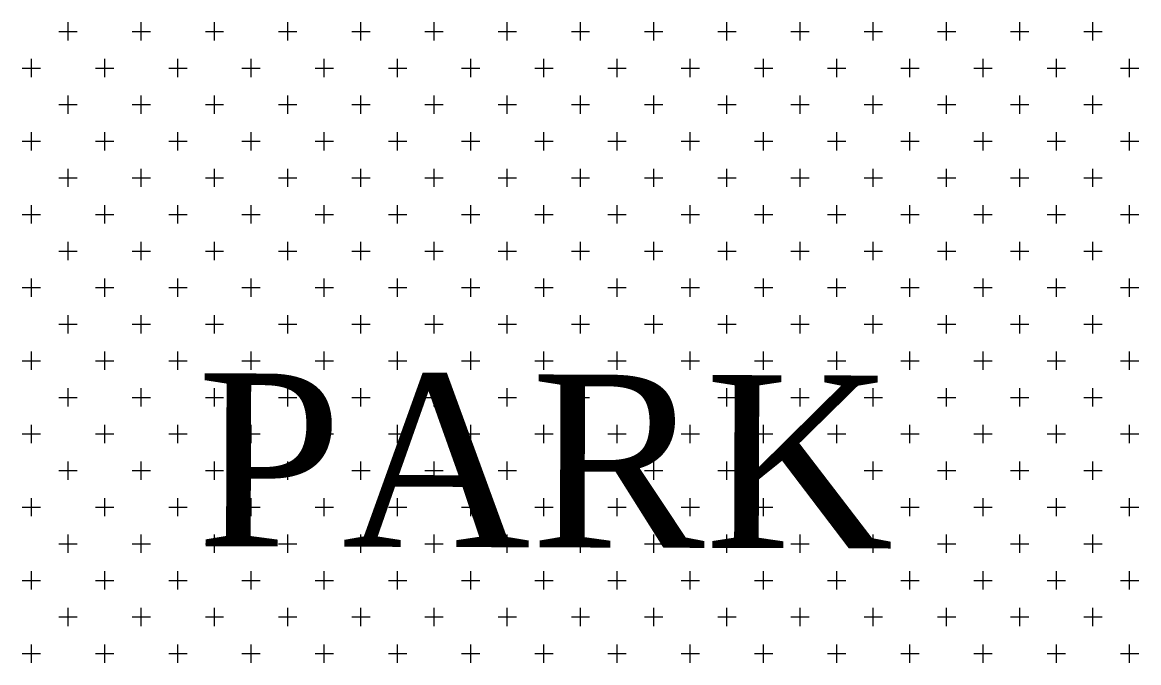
# Model space of a CAD drawing. Header units: metres. Extents: x 476631 to 477421, y 4483749 to 4484052.
# Drawn here: x 477044.39 to 477063.75, y 4483934.87 to 4483945.98 of the extents above; entities that cross this region are included whole.
import ezdxf

# ---------------------------------------------------------------- set-up
doc = ezdxf.new("R2010")
doc.units = ezdxf.units.M
doc.layers.add('PL_PARK', color=97, linetype='Continuous', lineweight=0)
doc.layers.add('SM_SEMBOL', color=18, linetype='Continuous', lineweight=0)
doc.styles.get("Standard").update_dxf_attribs({"font": 'TimesNewRoman.ttf'})

msp = doc.modelspace()

# ---------------------------------------------------------------- linework, layer by layer
at = {"layer": 'PL_PARK', "color": 3, "linetype": 'Continuous'}
for p, q in [((477045.179, 4483945.661), (477045.179, 4483945.979)), ((477046.449, 4483945.661), (477046.449, 4483945.979)), ((477047.719, 4483945.661), (477047.719, 4483945.979)), ((477048.989, 4483945.661), (477048.989, 4483945.979)), ((477050.259, 4483945.661), (477050.259, 4483945.979)), ((477051.529, 4483945.661), (477051.529, 4483945.979)), ((477052.799, 4483945.661), (477052.799, 4483945.979)), ((477054.069, 4483945.661), (477054.069, 4483945.979)), ((477055.339, 4483945.661), (477055.339, 4483945.979)), ((477056.609, 4483945.661), (477056.609, 4483945.979)), ((477057.879, 4483945.661), (477057.879, 4483945.979)), ((477059.149, 4483945.661), (477059.149, 4483945.979)), ((477060.419, 4483945.661), (477060.419, 4483945.979)), ((477061.689, 4483945.661), (477061.689, 4483945.979)), ((477062.959, 4483945.661), (477062.959, 4483945.979)), ((477045.02, 4483945.82), (477045.337, 4483945.82)), ((477046.29, 4483945.82), (477046.607, 4483945.82)), ((477047.56, 4483945.82), (477047.877, 4483945.82)), ((477048.83, 4483945.82), (477049.147, 4483945.82)), ((477050.1, 4483945.82), (477050.417, 4483945.82)), ((477051.37, 4483945.82), (477051.687, 4483945.82)), ((477052.64, 4483945.82), (477052.957, 4483945.82)), ((477053.91, 4483945.82), (477054.227, 4483945.82)), ((477055.18, 4483945.82), (477055.497, 4483945.82)), ((477056.45, 4483945.82), (477056.768, 4483945.82)), ((477057.72, 4483945.82), (477058.037, 4483945.82)), ((477058.99, 4483945.82), (477059.307, 4483945.82)), ((477060.26, 4483945.82), (477060.578, 4483945.82)), ((477061.53, 4483945.82), (477061.847, 4483945.82)), ((477062.8, 4483945.82), (477063.118, 4483945.82)), ((477044.544, 4483945.026), (477044.544, 4483945.344)), ((477045.814, 4483945.026), (477045.814, 4483945.344)), ((477047.084, 4483945.026), (477047.084, 4483945.344)), ((477048.354, 4483945.026), (477048.354, 4483945.344)), ((477049.624, 4483945.026), (477049.624, 4483945.344)), ((477050.894, 4483945.026), (477050.894, 4483945.344)), ((477052.164, 4483945.026), (477052.164, 4483945.344)), ((477053.434, 4483945.026), (477053.434, 4483945.344)), ((477054.704, 4483945.026), (477054.704, 4483945.344)), ((477055.974, 4483945.026), (477055.974, 4483945.344)), ((477057.244, 4483945.026), (477057.244, 4483945.344)), ((477058.514, 4483945.026), (477058.514, 4483945.344)), ((477059.784, 4483945.026), (477059.784, 4483945.344)), ((477061.054, 4483945.026), (477061.054, 4483945.344)), ((477062.324, 4483945.026), (477062.324, 4483945.344)), ((477063.594, 4483945.026), (477063.594, 4483945.344)), ((477044.385, 4483945.185), (477044.703, 4483945.185)), ((477045.655, 4483945.185), (477045.972, 4483945.185)), ((477046.925, 4483945.185), (477047.243, 4483945.185)), ((477048.195, 4483945.185), (477048.513, 4483945.185)), ((477049.465, 4483945.185), (477049.783, 4483945.185)), ((477050.735, 4483945.185), (477051.053, 4483945.185)), ((477052.005, 4483945.185), (477052.323, 4483945.185)), ((477053.275, 4483945.185), (477053.593, 4483945.185)), ((477054.545, 4483945.185), (477054.863, 4483945.185)), ((477055.815, 4483945.185), (477056.133, 4483945.185)), ((477057.085, 4483945.185), (477057.403, 4483945.185)), ((477058.355, 4483945.185), (477058.673, 4483945.185)), ((477059.625, 4483945.185), (477059.943, 4483945.185)), ((477060.895, 4483945.185), (477061.213, 4483945.185)), ((477062.165, 4483945.185), (477062.483, 4483945.185)), ((477063.435, 4483945.185), (477063.753, 4483945.185)), ((477045.179, 4483944.391), (477045.179, 4483944.709)), ((477046.449, 4483944.391), (477046.449, 4483944.709)), ((477047.719, 4483944.391), (477047.719, 4483944.709)), ((477048.989, 4483944.391), (477048.989, 4483944.709)), ((477050.259, 4483944.391), (477050.259, 4483944.709)), ((477051.529, 4483944.391), (477051.529, 4483944.709)), ((477052.799, 4483944.391), (477052.799, 4483944.709)), ((477054.069, 4483944.391), (477054.069, 4483944.709)), ((477055.339, 4483944.391), (477055.339, 4483944.709)), ((477056.609, 4483944.391), (477056.609, 4483944.709)), ((477057.879, 4483944.391), (477057.879, 4483944.709)), ((477059.149, 4483944.391), (477059.149, 4483944.709)), ((477060.419, 4483944.391), (477060.419, 4483944.709)), ((477061.689, 4483944.391), (477061.689, 4483944.709)), ((477062.959, 4483944.391), (477062.959, 4483944.709)), ((477045.02, 4483944.55), (477045.337, 4483944.55)), ((477046.29, 4483944.55), (477046.607, 4483944.55)), ((477047.56, 4483944.55), (477047.877, 4483944.55)), ((477048.83, 4483944.55), (477049.147, 4483944.55)), ((477050.1, 4483944.55), (477050.417, 4483944.55)), ((477051.37, 4483944.55), (477051.687, 4483944.55)), ((477052.64, 4483944.55), (477052.957, 4483944.55)), ((477053.91, 4483944.55), (477054.227, 4483944.55)), ((477055.18, 4483944.55), (477055.497, 4483944.55)), ((477056.45, 4483944.55), (477056.768, 4483944.55)), ((477057.72, 4483944.55), (477058.037, 4483944.55)), ((477058.99, 4483944.55), (477059.307, 4483944.55)), ((477060.26, 4483944.55), (477060.578, 4483944.55)), ((477061.53, 4483944.55), (477061.847, 4483944.55)), ((477062.8, 4483944.55), (477063.118, 4483944.55)), ((477044.544, 4483943.756), (477044.544, 4483944.074)), ((477045.814, 4483943.756), (477045.814, 4483944.074)), ((477047.084, 4483943.756), (477047.084, 4483944.074)), ((477048.354, 4483943.756), (477048.354, 4483944.074)), ((477049.624, 4483943.756), (477049.624, 4483944.074)), ((477050.894, 4483943.756), (477050.894, 4483944.074)), ((477052.164, 4483943.756), (477052.164, 4483944.074)), ((477053.434, 4483943.756), (477053.434, 4483944.074)), ((477054.704, 4483943.756), (477054.704, 4483944.074)), ((477055.974, 4483943.756), (477055.974, 4483944.074)), ((477057.244, 4483943.756), (477057.244, 4483944.074)), ((477058.514, 4483943.756), (477058.514, 4483944.074)), ((477059.784, 4483943.756), (477059.784, 4483944.074)), ((477061.054, 4483943.756), (477061.054, 4483944.074)), ((477062.324, 4483943.756), (477062.324, 4483944.074)), ((477063.594, 4483943.756), (477063.594, 4483944.074)), ((477044.385, 4483943.915), (477044.703, 4483943.915)), ((477045.655, 4483943.915), (477045.972, 4483943.915)), ((477046.925, 4483943.915), (477047.243, 4483943.915)), ((477048.195, 4483943.915), (477048.513, 4483943.915)), ((477049.465, 4483943.915), (477049.783, 4483943.915)), ((477050.735, 4483943.915), (477051.053, 4483943.915)), ((477052.005, 4483943.915), (477052.323, 4483943.915)), ((477053.275, 4483943.915), (477053.593, 4483943.915)), ((477054.545, 4483943.915), (477054.863, 4483943.915)), ((477055.815, 4483943.915), (477056.133, 4483943.915)), ((477057.085, 4483943.915), (477057.403, 4483943.915)), ((477058.355, 4483943.915), (477058.673, 4483943.915)), ((477059.625, 4483943.915), (477059.943, 4483943.915)), ((477060.895, 4483943.915), (477061.213, 4483943.915)), ((477062.165, 4483943.915), (477062.483, 4483943.915)), ((477063.435, 4483943.915), (477063.753, 4483943.915)), ((477045.02, 4483943.28), (477045.337, 4483943.28)), ((477045.179, 4483943.121), (477045.179, 4483943.439)), ((477046.29, 4483943.28), (477046.607, 4483943.28)), ((477046.449, 4483943.121), (477046.449, 4483943.439)), ((477047.56, 4483943.28), (477047.877, 4483943.28)), ((477047.719, 4483943.121), (477047.719, 4483943.439)), ((477048.83, 4483943.28), (477049.147, 4483943.28)), ((477048.989, 4483943.121), (477048.989, 4483943.439)), ((477050.1, 4483943.28), (477050.417, 4483943.28)), ((477050.259, 4483943.121), (477050.259, 4483943.439)), ((477051.37, 4483943.28), (477051.687, 4483943.28)), ((477051.529, 4483943.121), (477051.529, 4483943.439)), ((477052.64, 4483943.28), (477052.957, 4483943.28)), ((477052.799, 4483943.121), (477052.799, 4483943.439)), ((477053.91, 4483943.28), (477054.227, 4483943.28)), ((477054.069, 4483943.121), (477054.069, 4483943.439)), ((477055.18, 4483943.28), (477055.497, 4483943.28)), ((477055.339, 4483943.121), (477055.339, 4483943.439)), ((477056.45, 4483943.28), (477056.768, 4483943.28)), ((477056.609, 4483943.121), (477056.609, 4483943.439)), ((477057.72, 4483943.28), (477058.037, 4483943.28)), ((477057.879, 4483943.121), (477057.879, 4483943.439)), ((477058.99, 4483943.28), (477059.307, 4483943.28)), ((477059.149, 4483943.121), (477059.149, 4483943.439)), ((477060.26, 4483943.28), (477060.578, 4483943.28)), ((477060.419, 4483943.121), (477060.419, 4483943.439)), ((477061.53, 4483943.28), (477061.847, 4483943.28)), ((477061.689, 4483943.121), (477061.689, 4483943.439)), ((477062.8, 4483943.28), (477063.118, 4483943.28)), ((477062.959, 4483943.121), (477062.959, 4483943.439)), ((477044.544, 4483942.486), (477044.544, 4483942.804)), ((477045.814, 4483942.486), (477045.814, 4483942.804)), ((477047.084, 4483942.486), (477047.084, 4483942.804)), ((477048.354, 4483942.486), (477048.354, 4483942.804)), ((477049.624, 4483942.486), (477049.624, 4483942.804)), ((477050.894, 4483942.486), (477050.894, 4483942.804)), ((477052.164, 4483942.486), (477052.164, 4483942.804)), ((477053.434, 4483942.486), (477053.434, 4483942.804)), ((477054.704, 4483942.486), (477054.704, 4483942.804)), ((477055.974, 4483942.486), (477055.974, 4483942.804)), ((477057.244, 4483942.486), (477057.244, 4483942.804)), ((477058.514, 4483942.486), (477058.514, 4483942.804)), ((477059.784, 4483942.486), (477059.784, 4483942.804)), ((477061.054, 4483942.486), (477061.054, 4483942.804)), ((477062.324, 4483942.486), (477062.324, 4483942.804)), ((477063.594, 4483942.486), (477063.594, 4483942.804)), ((477044.385, 4483942.645), (477044.703, 4483942.645)), ((477045.655, 4483942.645), (477045.972, 4483942.645)), ((477046.925, 4483942.645), (477047.243, 4483942.645)), ((477048.195, 4483942.645), (477048.513, 4483942.645)), ((477049.465, 4483942.645), (477049.783, 4483942.645)), ((477050.735, 4483942.645), (477051.053, 4483942.645)), ((477052.005, 4483942.645), (477052.323, 4483942.645)), ((477053.275, 4483942.645), (477053.593, 4483942.645)), ((477054.545, 4483942.645), (477054.863, 4483942.645)), ((477055.815, 4483942.645), (477056.133, 4483942.645)), ((477057.085, 4483942.645), (477057.403, 4483942.645)), ((477058.355, 4483942.645), (477058.673, 4483942.645)), ((477059.625, 4483942.645), (477059.943, 4483942.645)), ((477060.895, 4483942.645), (477061.213, 4483942.645)), ((477062.165, 4483942.645), (477062.483, 4483942.645)), ((477063.435, 4483942.645), (477063.753, 4483942.645)), ((477045.179, 4483941.851), (477045.179, 4483942.169)), ((477046.449, 4483941.851), (477046.449, 4483942.169)), ((477047.719, 4483941.851), (477047.719, 4483942.169)), ((477048.989, 4483941.851), (477048.989, 4483942.169)), ((477050.259, 4483941.851), (477050.259, 4483942.169)), ((477051.529, 4483941.851), (477051.529, 4483942.169)), ((477052.799, 4483941.851), (477052.799, 4483942.169)), ((477054.069, 4483941.851), (477054.069, 4483942.169)), ((477055.339, 4483941.851), (477055.339, 4483942.169)), ((477056.609, 4483941.851), (477056.609, 4483942.169)), ((477057.879, 4483941.851), (477057.879, 4483942.169)), ((477059.149, 4483941.851), (477059.149, 4483942.169)), ((477060.419, 4483941.851), (477060.419, 4483942.169)), ((477061.689, 4483941.851), (477061.689, 4483942.169)), ((477062.959, 4483941.851), (477062.959, 4483942.169)), ((477045.02, 4483942.01), (477045.337, 4483942.01)), ((477046.29, 4483942.01), (477046.607, 4483942.01)), ((477047.56, 4483942.01), (477047.877, 4483942.01)), ((477048.83, 4483942.01), (477049.147, 4483942.01)), ((477050.1, 4483942.01), (477050.417, 4483942.01)), ((477051.37, 4483942.01), (477051.687, 4483942.01)), ((477052.64, 4483942.01), (477052.957, 4483942.01)), ((477053.91, 4483942.01), (477054.227, 4483942.01)), ((477055.18, 4483942.01), (477055.497, 4483942.01)), ((477056.45, 4483942.01), (477056.768, 4483942.01)), ((477057.72, 4483942.01), (477058.037, 4483942.01)), ((477058.99, 4483942.01), (477059.307, 4483942.01)), ((477060.26, 4483942.01), (477060.578, 4483942.01)), ((477061.53, 4483942.01), (477061.847, 4483942.01)), ((477062.8, 4483942.01), (477063.118, 4483942.01)), ((477044.544, 4483941.216), (477044.544, 4483941.534)), ((477045.814, 4483941.216), (477045.814, 4483941.534)), ((477047.084, 4483941.216), (477047.084, 4483941.534)), ((477048.354, 4483941.216), (477048.354, 4483941.534)), ((477049.624, 4483941.216), (477049.624, 4483941.534)), ((477050.894, 4483941.216), (477050.894, 4483941.534)), ((477052.164, 4483941.216), (477052.164, 4483941.534)), ((477053.434, 4483941.216), (477053.434, 4483941.534)), ((477054.704, 4483941.216), (477054.704, 4483941.534)), ((477055.974, 4483941.216), (477055.974, 4483941.534)), ((477057.244, 4483941.216), (477057.244, 4483941.534)), ((477058.514, 4483941.216), (477058.514, 4483941.534)), ((477059.784, 4483941.216), (477059.784, 4483941.534)), ((477061.054, 4483941.216), (477061.054, 4483941.534)), ((477062.324, 4483941.216), (477062.324, 4483941.534)), ((477063.594, 4483941.216), (477063.594, 4483941.534)), ((477044.385, 4483941.375), (477044.703, 4483941.375)), ((477045.655, 4483941.375), (477045.972, 4483941.375)), ((477046.925, 4483941.375), (477047.243, 4483941.375)), ((477048.195, 4483941.375), (477048.513, 4483941.375)), ((477049.465, 4483941.375), (477049.783, 4483941.375)), ((477050.735, 4483941.375), (477051.053, 4483941.375)), ((477052.005, 4483941.375), (477052.323, 4483941.375)), ((477053.275, 4483941.375), (477053.593, 4483941.375)), ((477054.545, 4483941.375), (477054.863, 4483941.375)), ((477055.815, 4483941.375), (477056.133, 4483941.375)), ((477057.085, 4483941.375), (477057.403, 4483941.375)), ((477058.355, 4483941.375), (477058.673, 4483941.375)), ((477059.625, 4483941.375), (477059.943, 4483941.375)), ((477060.895, 4483941.375), (477061.213, 4483941.375)), ((477062.165, 4483941.375), (477062.483, 4483941.375)), ((477063.435, 4483941.375), (477063.753, 4483941.375)), ((477045.179, 4483940.581), (477045.179, 4483940.899)), ((477046.449, 4483940.581), (477046.449, 4483940.899)), ((477047.719, 4483940.581), (477047.719, 4483940.899)), ((477048.989, 4483940.581), (477048.989, 4483940.899)), ((477050.259, 4483940.581), (477050.259, 4483940.899)), ((477051.529, 4483940.581), (477051.529, 4483940.899)), ((477052.799, 4483940.581), (477052.799, 4483940.899)), ((477054.069, 4483940.581), (477054.069, 4483940.899)), ((477055.339, 4483940.581), (477055.339, 4483940.899)), ((477056.609, 4483940.581), (477056.609, 4483940.899)), ((477057.879, 4483940.581), (477057.879, 4483940.899)), ((477059.149, 4483940.581), (477059.149, 4483940.899)), ((477060.419, 4483940.581), (477060.419, 4483940.899)), ((477061.689, 4483940.581), (477061.689, 4483940.899)), ((477062.959, 4483940.581), (477062.959, 4483940.899)), ((477045.02, 4483940.74), (477045.337, 4483940.74)), ((477046.29, 4483940.74), (477046.607, 4483940.74)), ((477047.56, 4483940.74), (477047.877, 4483940.74)), ((477048.83, 4483940.74), (477049.147, 4483940.74)), ((477050.1, 4483940.74), (477050.417, 4483940.74)), ((477051.37, 4483940.74), (477051.687, 4483940.74)), ((477052.64, 4483940.74), (477052.957, 4483940.74)), ((477053.91, 4483940.74), (477054.227, 4483940.74)), ((477055.18, 4483940.74), (477055.497, 4483940.74)), ((477056.45, 4483940.74), (477056.768, 4483940.74)), ((477057.72, 4483940.74), (477058.037, 4483940.74)), ((477058.99, 4483940.74), (477059.307, 4483940.74)), ((477060.26, 4483940.74), (477060.578, 4483940.74)), ((477061.53, 4483940.74), (477061.847, 4483940.74)), ((477062.8, 4483940.74), (477063.118, 4483940.74)), ((477044.544, 4483939.946), (477044.544, 4483940.264)), ((477045.814, 4483939.946), (477045.814, 4483940.264)), ((477047.084, 4483939.946), (477047.084, 4483940.264)), ((477048.354, 4483939.946), (477048.354, 4483940.264)), ((477049.624, 4483939.946), (477049.624, 4483940.264)), ((477050.894, 4483939.946), (477050.894, 4483940.264)), ((477052.164, 4483939.946), (477052.164, 4483940.264)), ((477053.434, 4483939.946), (477053.434, 4483940.264)), ((477054.704, 4483939.946), (477054.704, 4483940.264)), ((477055.974, 4483939.946), (477055.974, 4483940.264)), ((477057.244, 4483939.946), (477057.244, 4483940.264)), ((477058.514, 4483939.946), (477058.514, 4483940.264)), ((477059.784, 4483939.946), (477059.784, 4483940.264)), ((477061.054, 4483939.946), (477061.054, 4483940.264)), ((477062.324, 4483939.946), (477062.324, 4483940.264)), ((477063.594, 4483939.946), (477063.594, 4483940.264)), ((477044.385, 4483940.105), (477044.703, 4483940.105)), ((477045.655, 4483940.105), (477045.972, 4483940.105)), ((477046.925, 4483940.105), (477047.243, 4483940.105)), ((477048.195, 4483940.105), (477048.513, 4483940.105)), ((477049.465, 4483940.105), (477049.783, 4483940.105)), ((477050.735, 4483940.105), (477051.053, 4483940.105)), ((477052.005, 4483940.105), (477052.323, 4483940.105)), ((477053.275, 4483940.105), (477053.593, 4483940.105)), ((477054.545, 4483940.105), (477054.863, 4483940.105)), ((477055.815, 4483940.105), (477056.133, 4483940.105)), ((477057.085, 4483940.105), (477057.403, 4483940.105)), ((477058.355, 4483940.105), (477058.673, 4483940.105)), ((477059.625, 4483940.105), (477059.943, 4483940.105)), ((477060.895, 4483940.105), (477061.213, 4483940.105)), ((477062.165, 4483940.105), (477062.483, 4483940.105)), ((477063.435, 4483940.105), (477063.753, 4483940.105)), ((477045.179, 4483939.311), (477045.179, 4483939.629)), ((477046.449, 4483939.311), (477046.449, 4483939.629)), ((477047.719, 4483939.311), (477047.719, 4483939.629)), ((477048.989, 4483939.311), (477048.989, 4483939.629)), ((477050.259, 4483939.311), (477050.259, 4483939.629)), ((477051.529, 4483939.311), (477051.529, 4483939.629)), ((477052.799, 4483939.311), (477052.799, 4483939.629)), ((477054.069, 4483939.311), (477054.069, 4483939.629)), ((477055.339, 4483939.311), (477055.339, 4483939.629)), ((477056.609, 4483939.311), (477056.609, 4483939.629)), ((477057.879, 4483939.311), (477057.879, 4483939.629)), ((477059.149, 4483939.311), (477059.149, 4483939.629)), ((477060.419, 4483939.311), (477060.419, 4483939.629)), ((477061.689, 4483939.311), (477061.689, 4483939.629)), ((477062.959, 4483939.311), (477062.959, 4483939.629)), ((477045.02, 4483939.47), (477045.337, 4483939.47)), ((477046.29, 4483939.47), (477046.607, 4483939.47)), ((477047.56, 4483939.47), (477047.877, 4483939.47)), ((477048.83, 4483939.47), (477049.147, 4483939.47)), ((477050.1, 4483939.47), (477050.417, 4483939.47)), ((477051.37, 4483939.47), (477051.687, 4483939.47)), ((477052.64, 4483939.47), (477052.957, 4483939.47)), ((477053.91, 4483939.47), (477054.227, 4483939.47)), ((477055.18, 4483939.47), (477055.497, 4483939.47)), ((477056.45, 4483939.47), (477056.768, 4483939.47)), ((477057.72, 4483939.47), (477058.037, 4483939.47)), ((477058.99, 4483939.47), (477059.307, 4483939.47)), ((477060.26, 4483939.47), (477060.578, 4483939.47)), ((477061.53, 4483939.47), (477061.847, 4483939.47)), ((477062.8, 4483939.47), (477063.118, 4483939.47)), ((477044.385, 4483938.835), (477044.703, 4483938.835)), ((477044.544, 4483938.676), (477044.544, 4483938.994)), ((477045.655, 4483938.835), (477045.972, 4483938.835)), ((477045.814, 4483938.676), (477045.814, 4483938.994)), ((477046.925, 4483938.835), (477047.243, 4483938.835)), ((477047.084, 4483938.676), (477047.084, 4483938.994)), ((477048.195, 4483938.835), (477048.513, 4483938.835)), ((477048.354, 4483938.676), (477048.354, 4483938.994)), ((477049.465, 4483938.835), (477049.783, 4483938.835)), ((477049.624, 4483938.676), (477049.624, 4483938.994)), ((477050.735, 4483938.835), (477051.053, 4483938.835)), ((477050.894, 4483938.676), (477050.894, 4483938.994)), ((477052.005, 4483938.835), (477052.323, 4483938.835)), ((477052.164, 4483938.676), (477052.164, 4483938.994)), ((477053.275, 4483938.835), (477053.593, 4483938.835)), ((477053.434, 4483938.676), (477053.434, 4483938.994)), ((477054.545, 4483938.835), (477054.863, 4483938.835)), ((477054.704, 4483938.676), (477054.704, 4483938.994)), ((477055.815, 4483938.835), (477056.133, 4483938.835)), ((477055.974, 4483938.676), (477055.974, 4483938.994)), ((477057.085, 4483938.835), (477057.403, 4483938.835)), ((477057.244, 4483938.676), (477057.244, 4483938.994)), ((477058.355, 4483938.835), (477058.673, 4483938.835)), ((477058.514, 4483938.676), (477058.514, 4483938.994)), ((477059.625, 4483938.835), (477059.943, 4483938.835)), ((477059.784, 4483938.676), (477059.784, 4483938.994)), ((477060.895, 4483938.835), (477061.213, 4483938.835)), ((477061.054, 4483938.676), (477061.054, 4483938.994)), ((477062.165, 4483938.835), (477062.483, 4483938.835)), ((477062.324, 4483938.676), (477062.324, 4483938.994)), ((477063.435, 4483938.835), (477063.753, 4483938.835)), ((477063.594, 4483938.676), (477063.594, 4483938.994)), ((477045.179, 4483938.041), (477045.179, 4483938.359)), ((477046.449, 4483938.041), (477046.449, 4483938.359)), ((477047.719, 4483938.041), (477047.719, 4483938.359)), ((477048.989, 4483938.041), (477048.989, 4483938.359)), ((477050.259, 4483938.041), (477050.259, 4483938.359)), ((477051.529, 4483938.041), (477051.529, 4483938.359)), ((477052.799, 4483938.041), (477052.799, 4483938.359)), ((477054.069, 4483938.041), (477054.069, 4483938.359)), ((477055.339, 4483938.041), (477055.339, 4483938.359)), ((477056.609, 4483938.041), (477056.609, 4483938.359)), ((477057.879, 4483938.041), (477057.879, 4483938.359)), ((477059.149, 4483938.041), (477059.149, 4483938.359)), ((477060.419, 4483938.041), (477060.419, 4483938.359)), ((477061.689, 4483938.041), (477061.689, 4483938.359)), ((477062.959, 4483938.041), (477062.959, 4483938.359)), ((477045.02, 4483938.2), (477045.337, 4483938.2)), ((477046.29, 4483938.2), (477046.607, 4483938.2)), ((477047.56, 4483938.2), (477047.877, 4483938.2)), ((477048.83, 4483938.2), (477049.147, 4483938.2)), ((477050.1, 4483938.2), (477050.417, 4483938.2)), ((477051.37, 4483938.2), (477051.687, 4483938.2)), ((477052.64, 4483938.2), (477052.957, 4483938.2)), ((477053.91, 4483938.2), (477054.227, 4483938.2)), ((477055.18, 4483938.2), (477055.497, 4483938.2)), ((477056.45, 4483938.2), (477056.768, 4483938.2)), ((477057.72, 4483938.2), (477058.037, 4483938.2)), ((477058.99, 4483938.2), (477059.307, 4483938.2)), ((477060.26, 4483938.2), (477060.578, 4483938.2)), ((477061.53, 4483938.2), (477061.847, 4483938.2)), ((477062.8, 4483938.2), (477063.118, 4483938.2)), ((477044.544, 4483937.406), (477044.544, 4483937.724)), ((477045.814, 4483937.406), (477045.814, 4483937.724)), ((477047.084, 4483937.406), (477047.084, 4483937.724)), ((477048.354, 4483937.406), (477048.354, 4483937.724)), ((477049.624, 4483937.406), (477049.624, 4483937.724)), ((477050.894, 4483937.406), (477050.894, 4483937.724)), ((477052.164, 4483937.406), (477052.164, 4483937.724)), ((477053.434, 4483937.406), (477053.434, 4483937.724)), ((477054.704, 4483937.406), (477054.704, 4483937.724)), ((477055.974, 4483937.406), (477055.974, 4483937.724)), ((477057.244, 4483937.406), (477057.244, 4483937.724)), ((477058.514, 4483937.406), (477058.514, 4483937.724)), ((477059.784, 4483937.406), (477059.784, 4483937.724)), ((477061.054, 4483937.406), (477061.054, 4483937.724)), ((477062.324, 4483937.406), (477062.324, 4483937.724)), ((477063.594, 4483937.406), (477063.594, 4483937.724)), ((477044.385, 4483937.565), (477044.703, 4483937.565)), ((477045.655, 4483937.565), (477045.972, 4483937.565)), ((477046.925, 4483937.565), (477047.243, 4483937.565)), ((477048.195, 4483937.565), (477048.513, 4483937.565)), ((477049.465, 4483937.565), (477049.783, 4483937.565)), ((477050.735, 4483937.565), (477051.053, 4483937.565)), ((477052.005, 4483937.565), (477052.323, 4483937.565)), ((477053.275, 4483937.565), (477053.593, 4483937.565)), ((477054.545, 4483937.565), (477054.863, 4483937.565)), ((477055.815, 4483937.565), (477056.133, 4483937.565)), ((477057.085, 4483937.565), (477057.403, 4483937.565)), ((477058.355, 4483937.565), (477058.673, 4483937.565)), ((477059.625, 4483937.565), (477059.943, 4483937.565)), ((477060.895, 4483937.565), (477061.213, 4483937.565)), ((477062.165, 4483937.565), (477062.483, 4483937.565)), ((477063.435, 4483937.565), (477063.753, 4483937.565)), ((477045.179, 4483936.771), (477045.179, 4483937.089)), ((477046.449, 4483936.771), (477046.449, 4483937.089)), ((477047.719, 4483936.771), (477047.719, 4483937.089)), ((477048.989, 4483936.771), (477048.989, 4483937.089)), ((477050.259, 4483936.771), (477050.259, 4483937.089)), ((477051.529, 4483936.771), (477051.529, 4483937.089)), ((477052.799, 4483936.771), (477052.799, 4483937.089)), ((477054.069, 4483936.771), (477054.069, 4483937.089)), ((477055.339, 4483936.771), (477055.339, 4483937.089)), ((477056.609, 4483936.771), (477056.609, 4483937.089)), ((477057.879, 4483936.771), (477057.879, 4483937.089)), ((477059.149, 4483936.771), (477059.149, 4483937.089)), ((477060.419, 4483936.771), (477060.419, 4483937.089)), ((477061.689, 4483936.771), (477061.689, 4483937.089)), ((477062.959, 4483936.771), (477062.959, 4483937.089)), ((477045.02, 4483936.93), (477045.337, 4483936.93)), ((477046.29, 4483936.93), (477046.607, 4483936.93)), ((477047.56, 4483936.93), (477047.877, 4483936.93)), ((477048.83, 4483936.93), (477049.147, 4483936.93)), ((477050.1, 4483936.93), (477050.417, 4483936.93)), ((477051.37, 4483936.93), (477051.687, 4483936.93)), ((477052.64, 4483936.93), (477052.957, 4483936.93)), ((477053.91, 4483936.93), (477054.227, 4483936.93)), ((477055.18, 4483936.93), (477055.497, 4483936.93)), ((477056.45, 4483936.93), (477056.768, 4483936.93)), ((477057.72, 4483936.93), (477058.037, 4483936.93)), ((477058.99, 4483936.93), (477059.307, 4483936.93)), ((477060.26, 4483936.93), (477060.578, 4483936.93)), ((477061.53, 4483936.93), (477061.847, 4483936.93)), ((477062.8, 4483936.93), (477063.118, 4483936.93)), ((477044.385, 4483936.295), (477044.703, 4483936.295)), ((477044.544, 4483936.136), (477044.544, 4483936.454)), ((477045.655, 4483936.295), (477045.972, 4483936.295)), ((477045.814, 4483936.136), (477045.814, 4483936.454)), ((477046.925, 4483936.295), (477047.243, 4483936.295)), ((477047.084, 4483936.136), (477047.084, 4483936.454)), ((477048.195, 4483936.295), (477048.513, 4483936.295)), ((477048.354, 4483936.136), (477048.354, 4483936.454)), ((477049.465, 4483936.295), (477049.783, 4483936.295)), ((477049.624, 4483936.136), (477049.624, 4483936.454)), ((477050.735, 4483936.295), (477051.053, 4483936.295)), ((477050.894, 4483936.136), (477050.894, 4483936.454)), ((477052.005, 4483936.295), (477052.323, 4483936.295)), ((477052.164, 4483936.136), (477052.164, 4483936.454)), ((477053.275, 4483936.295), (477053.593, 4483936.295)), ((477053.434, 4483936.136), (477053.434, 4483936.454)), ((477054.545, 4483936.295), (477054.863, 4483936.295)), ((477054.704, 4483936.136), (477054.704, 4483936.454)), ((477055.815, 4483936.295), (477056.133, 4483936.295)), ((477055.974, 4483936.136), (477055.974, 4483936.454)), ((477057.085, 4483936.295), (477057.403, 4483936.295)), ((477057.244, 4483936.136), (477057.244, 4483936.454)), ((477058.355, 4483936.295), (477058.673, 4483936.295)), ((477058.514, 4483936.136), (477058.514, 4483936.454)), ((477059.625, 4483936.295), (477059.943, 4483936.295)), ((477059.784, 4483936.136), (477059.784, 4483936.454)), ((477060.895, 4483936.295), (477061.213, 4483936.295)), ((477061.054, 4483936.136), (477061.054, 4483936.454)), ((477062.165, 4483936.295), (477062.483, 4483936.295)), ((477062.324, 4483936.136), (477062.324, 4483936.454)), ((477063.435, 4483936.295), (477063.753, 4483936.295)), ((477063.594, 4483936.136), (477063.594, 4483936.454)), ((477045.179, 4483935.501), (477045.179, 4483935.819)), ((477046.449, 4483935.501), (477046.449, 4483935.819)), ((477047.719, 4483935.501), (477047.719, 4483935.819)), ((477048.989, 4483935.501), (477048.989, 4483935.819)), ((477050.259, 4483935.501), (477050.259, 4483935.819)), ((477051.529, 4483935.501), (477051.529, 4483935.819)), ((477052.799, 4483935.501), (477052.799, 4483935.819)), ((477054.069, 4483935.501), (477054.069, 4483935.819)), ((477055.339, 4483935.501), (477055.339, 4483935.819)), ((477056.609, 4483935.501), (477056.609, 4483935.819)), ((477057.879, 4483935.501), (477057.879, 4483935.819)), ((477059.149, 4483935.501), (477059.149, 4483935.819)), ((477060.419, 4483935.501), (477060.419, 4483935.819)), ((477061.689, 4483935.501), (477061.689, 4483935.819)), ((477062.959, 4483935.501), (477062.959, 4483935.819)), ((477045.02, 4483935.66), (477045.337, 4483935.66)), ((477046.29, 4483935.66), (477046.607, 4483935.66)), ((477047.56, 4483935.66), (477047.877, 4483935.66)), ((477048.83, 4483935.66), (477049.147, 4483935.66)), ((477050.1, 4483935.66), (477050.417, 4483935.66)), ((477051.37, 4483935.66), (477051.687, 4483935.66)), ((477052.64, 4483935.66), (477052.957, 4483935.66)), ((477053.91, 4483935.66), (477054.227, 4483935.66)), ((477055.18, 4483935.66), (477055.497, 4483935.66)), ((477056.45, 4483935.66), (477056.768, 4483935.66)), ((477057.72, 4483935.66), (477058.037, 4483935.66)), ((477058.99, 4483935.66), (477059.307, 4483935.66)), ((477060.26, 4483935.66), (477060.578, 4483935.66)), ((477061.53, 4483935.66), (477061.847, 4483935.66)), ((477062.8, 4483935.66), (477063.118, 4483935.66)), ((477044.544, 4483934.866), (477044.544, 4483935.184)), ((477045.814, 4483934.866), (477045.814, 4483935.184)), ((477047.084, 4483934.866), (477047.084, 4483935.184)), ((477048.354, 4483934.866), (477048.354, 4483935.184)), ((477049.624, 4483934.866), (477049.624, 4483935.184)), ((477050.894, 4483934.866), (477050.894, 4483935.184)), ((477052.164, 4483934.866), (477052.164, 4483935.184)), ((477053.434, 4483934.866), (477053.434, 4483935.184)), ((477054.704, 4483934.866), (477054.704, 4483935.184)), ((477055.974, 4483934.866), (477055.974, 4483935.184)), ((477057.244, 4483934.866), (477057.244, 4483935.184)), ((477058.514, 4483934.866), (477058.514, 4483935.184)), ((477059.784, 4483934.866), (477059.784, 4483935.184)), ((477061.054, 4483934.866), (477061.054, 4483935.184)), ((477062.324, 4483934.866), (477062.324, 4483935.184)), ((477063.594, 4483934.866), (477063.594, 4483935.184)), ((477044.385, 4483935.025), (477044.703, 4483935.025)), ((477045.655, 4483935.025), (477045.972, 4483935.025)), ((477046.925, 4483935.025), (477047.243, 4483935.025)), ((477048.195, 4483935.025), (477048.513, 4483935.025)), ((477049.465, 4483935.025), (477049.783, 4483935.025)), ((477050.735, 4483935.025), (477051.053, 4483935.025)), ((477052.005, 4483935.025), (477052.323, 4483935.025)), ((477053.275, 4483935.025), (477053.593, 4483935.025)), ((477054.545, 4483935.025), (477054.863, 4483935.025)), ((477055.815, 4483935.025), (477056.133, 4483935.025)), ((477057.085, 4483935.025), (477057.403, 4483935.025)), ((477058.355, 4483935.025), (477058.673, 4483935.025)), ((477059.625, 4483935.025), (477059.943, 4483935.025)), ((477060.895, 4483935.025), (477061.213, 4483935.025)), ((477062.165, 4483935.025), (477062.483, 4483935.025)), ((477063.435, 4483935.025), (477063.753, 4483935.025))]:
    msp.add_line(p, q, dxfattribs=at)

# ---------------------------------------------------------------- texts
at = {"layer": 'SM_SEMBOL', "lineweight": 0}
msp.add_text('PARK', height=3, rotation=359.8073, dxfattribs=at).set_placement((477047.408, 4483936.888))

doc.saveas('drawing.dxf')
